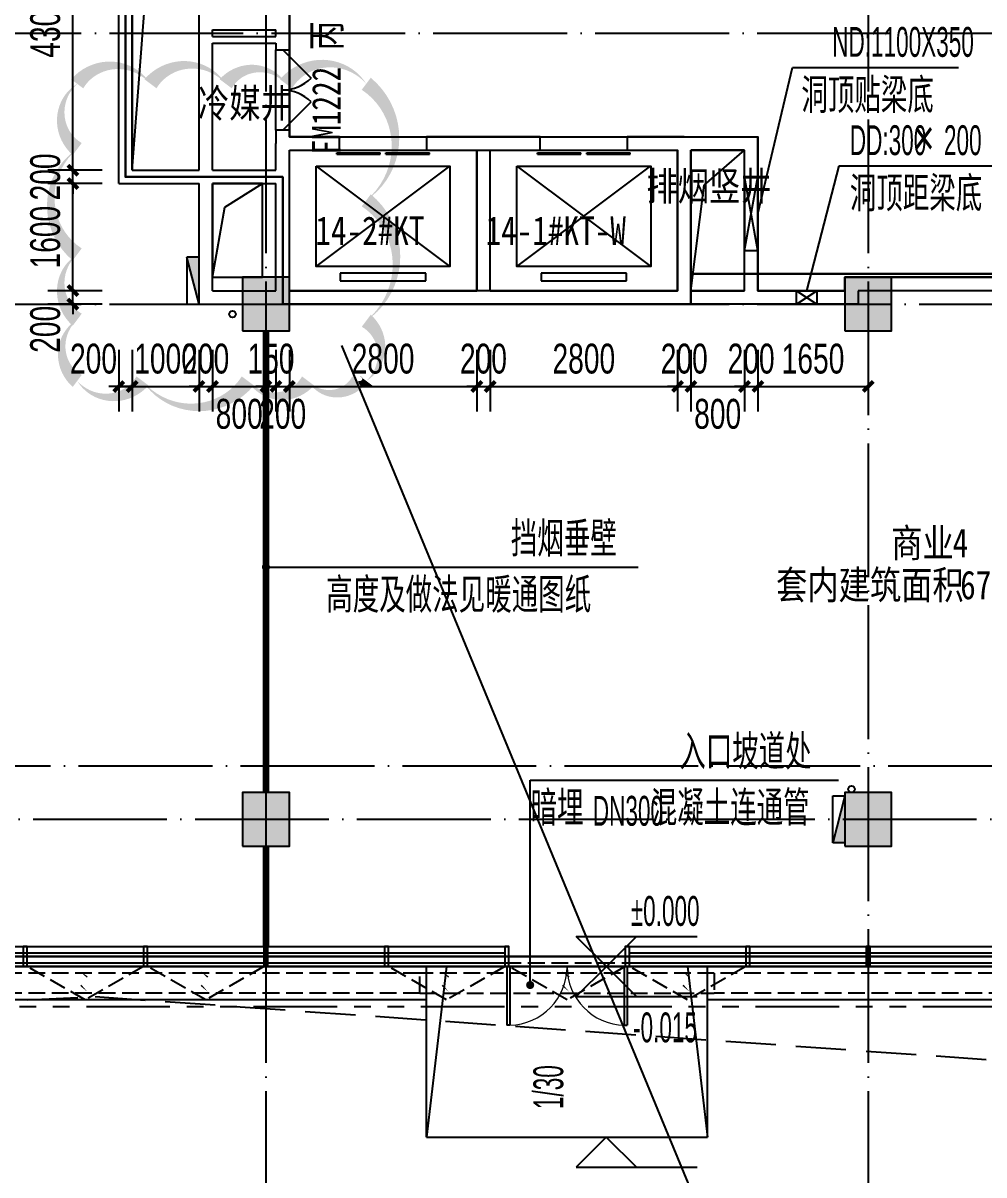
# Model space of a CAD drawing. Extents: x -409435 to 356702, y -107829 to 330904.
# Drawn here: x 82770 to 97129, y -5315 to 11900 of the extents above; entities that cross this region are included whole.
import ezdxf
from ezdxf.xclip import XClip

# ---------------------------------------------------------------- set-up
doc = ezdxf.new("R2010")
doc.units = 0
doc.header["$LTSCALE"] = 1000
doc.header["$MEASUREMENT"] = 0
doc.header["$XCLIPFRAME"] = 0
for name, pattern in [('104-14# 核心筒$0$DOTE', [2.42, 2, -0.2, 0.02, -0.2]), ('14#楼幕墙$0$DASH', [0.35, 0.25, -0.1]), ('X-104 14#平面$0$$0$DASH', [0.35, 0.25, -0.1]), ('X-104 14#平面$0$109 3#平面$0$DASH', [0.35, 0.25, -0.1]), ('X-104 14#平面$0$DASH', [0.35, 0.25, -0.1]), ('X-104 14#平面$0$PHANTOM2', [1.25, 0.625, -0.125, 0.125, -0.125, 0.125, -0.125])]:
    doc.linetypes.add(name, pattern=pattern)
for name, color, linetype in [('01-标注_尺寸', 124, 'Continuous'), ('01-标注_标高', 200, 'Continuous'), ('01-标注_符号', 200, 'Continuous'), ('02-TEXT_标注', 130, 'Continuous'), ('104-14# 核心筒$0$A_AXIS-轴线', 36, '104-14# 核心筒$0$DOTE'), ('104-14# 核心筒$0$A_STR-砼柱', 51, 'Continuous'), ('14#楼幕墙$0$A-C_玻璃幕墙', 140, 'Continuous'), ('14#楼幕墙$0$A-C_窗', 140, 'Continuous'), ('14#楼幕墙$0$A-C_门', 150, 'Continuous'), ('PUB_HATCH', 8, 'Continuous'), ('X-104 14#平面$0$01-标注_符号', 200, 'Continuous'), ('X-104 14#平面$0$02-TEXT_房间', 7, 'Continuous'), ('X-104 14#平面$0$02-TEXT_标注', 130, 'Continuous'), ('X-104 14#平面$0$A-C_玻璃幕墙', 140, 'Continuous'), ('X-104 14#平面$0$A-C_门', 150, 'Continuous'), ('X-104 14#平面$0$A-E_楼梯', 171, 'Continuous'), ('X-104 14#平面$0$A-E_电梯', 171, 'Continuous'), ('X-104 14#平面$0$A-O_屋面', 201, 'Continuous'), ('X-104 14#平面$0$A-O_散水', 134, 'Continuous'), ('X-104 14#平面$0$A-SUR_吊顶', 40, 'Continuous'), ('X-104 14#平面$0$A-TECH_暖通', 6, 'Continuous'), ('X-104 14#平面$0$A-TECH_水', 3, 'Continuous'), ('X-104 14#平面$0$A-TECH_电气', 240, 'Continuous'), ('X-104 14#平面$0$A-TECH_结构', 21, 'Continuous'), ('X-104 14#平面$0$A_STR-砌块墙', 121, 'Continuous'), ('X-104 14#平面$0$DOOR_FIRE', 220, 'Continuous'), ('X-104 14#平面$0$DOOR_FIRE_TEXT', 7, 'Continuous'), ('X-104 14#平面$0$DUCT-新风管立管', 3, 'Continuous'), ('X-104 14#平面$0$DUCT-新风管端线', 2, 'Continuous'), ('X-104 14#平面$0$挡烟垂壁', 5, 'Continuous'), ('建-标注-文本', 254, 'Continuous'), ('建-标注-索引', 75, 'Continuous')]:
    doc.layers.add(name, color=color, linetype=linetype)
doc.layers.add('14#楼幕墙$0$04-不打印_辅助线', color=165, linetype='Continuous', plot=False)
doc.layers.add('DIM_MODI', color=6, linetype='Continuous', plot=False)
doc.layers.add('X-104 14#平面$0$000套内', color=226, linetype='Continuous', lineweight=30, plot=False)
doc.styles.add('_TCH_DIM', font='ros.shx', dxfattribs={"width": 0.8, "height": 2, "bigfont": 'jd.shx'})
doc.styles.add('_TCH_DIM_T3', font='ros.shx', dxfattribs={"width": 0.705882, "bigfont": 'jd.shx'})
doc.styles.add('X-104 14#平面$0$_TCH_DIM', font='ros.shx', dxfattribs={"width": 0.8, "bigfont": 'jd.shx'})
doc.styles.add('X-104 14#平面$0$_TCH_SPACE', font='STXIHEI_0.TTF', dxfattribs={"width": 0.8, "height": 5})
doc.styles.add('X-104 14#平面$0$_TCH_WINDOW', font='STXIHEI_0.TTF', dxfattribs={"width": 0.75, "height": 3.5})
doc.styles.add('X-104 14#平面$0$Standard', font='STXIHEI_0.TTF', dxfattribs={"width": 0.8})
doc.dimstyles.new('_TCH_ARCH&&150', dxfattribs={"dimtxt": 446.25, "dimasz": 150, "dimexe": 375, "dimexo": 450, "dimgap": 189.375, "dimtad": 1, "dimdec": 0, "dimzin": 0, "dimdsep": 46, "dimtxsty": '_TCH_DIM_T3', "dimblk": 'ARCHTICK', "dimcen": 0.09, "dimclrt": 7, "dimazin": 2, "dimtfac": 1, "dimtdec": 0, "dimtix": 1, "dimtmove": 2, "dimatfit": 3, "dimfxl": 0, "dimtolj": 1, "dimtzin": 0, "dimarcsym": 0})

# ---------------------------------------------------------------- blocks, each defined once
blk = doc.blocks.new('14#楼幕墙$0$A$C38D07553')
blk.add_lwpolyline([(-60, -300), (0, -300), (0, 0), (-60, 0)], close=True)
blk = doc.blocks.new('14#楼幕墙$0$A$C385D642F')
for p in [(82830, -1000), (84630, -1000), (86430, -1000), (88230, -1000), (90030, -1000), (91830, -1000), (93630, -1000), (95430, -1000)]:
    blk.add_blockref('14#楼幕墙$0$A$C38D07553', p)
blk = doc.blocks.new('14#楼幕墙$0$A$C22714246')
at = {"linetype": '14#楼幕墙$0$DASH'}
blk.add_lwpolyline([(1740, 497), (870, 0), (0, 497)], dxfattribs=at)
at = {"layer": '14#楼幕墙$0$A-C_玻璃幕墙', "color": 1}
blk.add_lwpolyline([(899, 122, 0, 25, 0), (802, 217, 0, 0, 0), (900, 340, 25, 0, 0), (796, 422, 0, 0, 0)], format="xyseb", dxfattribs=at)
blk = doc.blocks.new('14#楼幕墙$0$$DorLib2D$00000002')
for p, q in [((-0.5, 0), (-0.5, 0.4875)), ((-0.475, 0.4875), (-0.5, 0.4875)), ((-0.475, 0), (-0.475, 0.4875)), ((0.475, 0), (0.475, 0.4875)), ((0.475, 0.4875), (0.5, 0.4875)), ((0.5, 0), (0.5, 0.4875)), ((-0.5, 0), (-0.475, 0)), ((0.5, 0), (0.475, 0))]:
    blk.add_line(p, q)
at = {"lineweight": 13}
for centre, start, end in [((-0.4875, 0), 0, 88.53072), ((0.4875, 0), 91.46928, 180)]:
    blk.add_arc(centre, 0.4875, start, end, dxfattribs=at)
blk = doc.blocks.new('14#楼幕墙')
at = {"layer": '14#楼幕墙$0$A-C_玻璃幕墙'}
for p, q in [((70330, -1900), (90030, -1900)), ((89970, -2000), (70330, -2000)), ((91770, -1900), (107936, -1900)), ((104370, -2000), (91830, -2000)), ((108092, -2200), (-1359, -2200)), ((89970, -2150), (70330, -2150)), ((104370, -2150), (91830, -2150))]:
    blk.add_line(p, q, dxfattribs=at)
at = {"layer": '14#楼幕墙$0$04-不打印_辅助线'}
blk.add_blockref('14#楼幕墙$0$A$C22714246', (90030, -2697), dxfattribs=at)
at = {"layer": '14#楼幕墙$0$A-C_玻璃幕墙'}
blk.add_blockref('14#楼幕墙$0$A$C385D642F', (0, -900), dxfattribs=at)
at = {"layer": '14#楼幕墙$0$A-C_窗'}
for p in [(82830, -2697), (84630, -2697), (88230, -2697), (91830, -2697)]:
    blk.add_blockref('14#楼幕墙$0$A$C22714246', p, dxfattribs=at)
at = {"layer": '14#楼幕墙$0$A-C_门', "xscale": -1800, "yscale": -1800, "zscale": 100}
blk.add_blockref('14#楼幕墙$0$$DorLib2D$00000002', (90900, -2200), dxfattribs=at)
blk = doc.blocks.new('_FZH')
blk.add_lwpolyline([(-0.5, -0.5), (0.5, -0.5), (0.5, 0.5), (-0.5, 0.5)], close=True)
at = {"layer": 'PUB_HATCH'}
blk.add_solid([(-0.5, -0.5), (0.5, -0.5), (-0.5, 0.5), (0.5, 0.5)], dxfattribs=at)
blk = doc.blocks.new('104-14# 核心筒')
at = {"layer": '104-14# 核心筒$0$A_AXIS-轴线'}
for p, q in [((86400, 54018.4), (86400, -8545.1)), ((95400, 54018.4), (95400, -8545.1)), ((-24839, 11750), (120259.9, 11750)), ((-24839, 7700), (120259.9, 7700)), ((59400, 800), (120259.9, 800)), ((68400, 0), (120259.9, 0))]:
    blk.add_line(p, q, dxfattribs=at)
at = {"layer": '104-14# 核心筒$0$A_STR-砼柱', "xscale": 700, "yscale": 800, "zscale": 800}
for p in [(86400, 7700), (95400, 7700), (86400, 0), (95400, 0)]:
    blk.add_blockref('_FZH', p, dxfattribs=at)
blk = doc.blocks.new('X-104 14#平面$0$fdgfg')
for p, q in [((400, 1860), (2400, 360)), ((400, 360), (2397, 1860)), ((2040, 260), (760, 260)), ((760, 260), (760, 145)), ((2040, 145), (2040, 260)), ((760, 145), (2040, 145))]:
    blk.add_line(p, q)
for points in [[(0, 2100), (2800, 2100), (2800, 0), (0, 0), (0, 2100)], [(400, 1860), (2400, 1860), (2400, 360), (400, 360), (400, 1860)]]:
    blk.add_lwpolyline(points, close=True)
blk = doc.blocks.new('*U419')
blk.add_lwpolyline([(200, 0), (200, 300), (0, 300), (0, 0), (200, 0), (0, 300), (0, 0), (200, 300)])
blk = doc.blocks.new('X-104 14#平面$0$dd')
at = {"layer": 'X-104 14#平面$0$A-TECH_电气', "xscale": -1, "rotation": 270}
blk.add_blockref('*U419', (94393, -291400), dxfattribs=at)
blk = doc.blocks.new('X-104 14#平面$0$$TwtSys$00000434')
for p, q in [((-0.5, 0.5), (-0.5, -0.5)), ((-0.5, -0.5), (0.5, 0.5)), ((0.5, 0.5), (-0.5, 0.5)), ((0.5, -0.5), (0.5, 0.5)), ((-0.5, -0.5), (0.5, -0.5))]:
    blk.add_line(p, q)
blk.add_solid([(0.5, -0.5), (0.5, 0.5), (-0.5, -0.5)])
blk = doc.blocks.new('X-104 14#平面$0$A$C324F6C76')
at = {"layer": 'X-104 14#平面$0$A-TECH_水'}
for centre in [(-30000, 7550), (-20750, 450)]:
    blk.add_circle(centre, 50, dxfattribs=at)
at = {"layer": 'X-104 14#平面$0$A-TECH_水', "xscale": -700, "zscale": 700}
for p, yscale, rotation in [((-30590, 8050), -180, 269.999999999991), ((-20940, 0), 180, 90.00000000000193)]:
    blk.add_blockref('X-104 14#平面$0$$TwtSys$00000434', p, dxfattribs=dict(at, yscale=yscale, rotation=rotation))
blk = doc.blocks.new('*U431')
blk.add_lwpolyline([(200, 0), (200, 1100), (0, 1100), (0, 0), (200, 0), (0, 1100), (0, 0), (200, 1100)])
blk = doc.blocks.new('X-104 14#平面$0$sdfjladfiididid')
at = {"layer": 'X-104 14#平面$0$A-TECH_暖通'}
blk.add_blockref('*U431', (93550, 8500), dxfattribs=at)
blk = doc.blocks.new('X-104 14#平面$0$$DorLib2D$00000002')
for p, q in [((-0.5, 0), (-0.5, 0.4875)), ((-0.475, 0.4875), (-0.5, 0.4875)), ((-0.475, 0), (-0.475, 0.4875)), ((0.475, 0), (0.475, 0.4875)), ((0.475, 0.4875), (0.5, 0.4875)), ((0.5, 0), (0.5, 0.4875)), ((-0.5, 0), (-0.475, 0)), ((0.5, 0), (0.475, 0))]:
    blk.add_line(p, q)
at = {"lineweight": 13}
for centre, start, end in [((-0.4875, 0), 0, 88.53072), ((0.4875, 0), 91.46928, 180)]:
    blk.add_arc(centre, 0.4875, start, end, dxfattribs=at)
blk = doc.blocks.new('X-104 14#平面$0$$DORLIB2D$00000127')
at = {"color": 0}
for points in [[(-0.533, 0.795), (-0.533, 0.69)], [(-0.033, 0.795), (-0.533, 0.795)], [(-0.033, 0.795), (-0.033, 0.69)], [(0.533, 0.795), (0.033, 0.795)], [(0.033, 0.795), (0.033, 0.69)], [(0.533, 0.795), (0.533, 0.69)], [(-0.033, 0.69), (-0.533, 0.69)], [(0.533, 0.69), (0.033, 0.69)], [(0.5, 0.5), (-0.5, 0.5)]]:
    blk.add_lwpolyline(points, dxfattribs=at)
blk = doc.blocks.new('X-104 14#平面$0$$DorLib2D$00000116')
at = {"color": 0}
for p, q in [((-0.5, 0), (-0.146, 0.354)), ((0.5, 0), (0.146, 0.354))]:
    blk.add_line(p, q, dxfattribs=at)
for centre, start, end in [((-0.5, 0), 0, 45), ((0.5, 0), 135, 180)]:
    blk.add_arc(centre, 0.5, start, end, dxfattribs=at)
blk = doc.blocks.new('X-104 14#平面')
blk.add_lwpolyline([(86750, 10000), (92550, 10000), (92550, 7900), (86750, 7900)], close=True)
at = {"layer": 'Defpoints', "color": 1}
blk.add_lwpolyline([(116600.2, 11900), (107450, 11900), (107450, 21300), (102350, 21300), (102350, 18700), (104750, 18700), (104750, 16300), (100150, 16300), (100150, 14800), (104750, 14800), (104750, 12300), (97418.8, 12300), (77552.9, 32183.5), (74724.4, 29355.1), (86750, 17329.5), (86750, 10200), (93750, 10200), (93750, 7900), (95050, 7900), (95050, 8100), (100667.2, 8100), (110242.7, 1395.5), (116600.2, 10475)], close=True, dxfattribs=at)
at = {"layer": 'X-104 14#平面$0$000套内'}
blk.add_lwpolyline([(71599.5, -2050), (108013.3, -2050), (110308.2, 1227.6), (100422, 8150), (92750, 8150), (92750, 7700), (86650, 7700), (86650, 9600), (84300, 9600), (84300, 16600), (86650, 16600), (86650, 17288.1), (72211.3, 31726.7), (66883.9, 26890.6), (68400, 25220.4), (68400, 6450), (71550, 6450), (71550, -2050)], dxfattribs=at)
at = {"layer": 'X-104 14#平面$0$01-标注_符号'}
for p, q in [((86400, 3769.2), (87327.4, 3769.2)), ((87327.4, 3769.2), (91964.4, 3769.2))]:
    blk.add_line(p, q, dxfattribs=at)
at = {"layer": 'X-104 14#平面$0$01-标注_符号', "const_width": 60}
blk.add_lwpolyline([(86370, 3769.2, 1), (86430, 3769.2, 1)], format="xyb", close=True, dxfattribs=at)
at = {"layer": 'X-104 14#平面$0$A-C_玻璃幕墙'}
blk.add_lwpolyline([(-1359, -2200), (108091.7, -2200), (111291.5, 2370.2), (113380.4, 907.7), (115789.3, 4348.2), (113700.6, 5810.6), (116900.2, 10380.5), (116900.2, 38462.2), (99065.1, 43424.4), (96015.6, 32464.2), (85707.2, 35332.3), (87317.1, 41118.6), (83503.2, 42179.7), (66340.6, 26600), (4762.5, 26600)], close=True, dxfattribs=at)
at = {"layer": 'X-104 14#平面$0$A-E_楼梯'}
for p, q in [((88800, -4750), (88800, -2200)), ((88800, -2200), (93000, -2200)), ((89100, -2200), (88800, -4750)), ((92700, -2200), (93000, -4750)), ((93000, -4750), (93000, -2200)), ((88800, -4750), (93000, -4750))]:
    blk.add_line(p, q, dxfattribs=at)
at = {"layer": 'X-104 14#平面$0$A-O_屋面', "linetype": 'X-104 14#平面$0$PHANTOM2', "ltscale": 2}
blk.add_lwpolyline([(116300, 1125.5), (112466, -2800), (-12111.5, -2800), (-10903.8, 3413.1), (-11202.5, 3471.2), (-4857, 36100), (58808.6, 36100), (74837.7, 49550), (86050, 49550), (86050, 51700), (92100, 51702), (92100, 55283.2), (94608.8, 59227.5), (95621.4, 58583.5), (95782.4, 58836.6), (99791.5, 56286.5), (107067.8, 54161.9), (111100, 54161.9), (111100, 52680), (116300, 52680)], close=True, dxfattribs=at)
at = {"layer": 'X-104 14#平面$0$A-O_散水', "linetype": 'X-104 14#平面$0$DASH'}
for p, q in [((93100, -2300), (88700, -2300)), ((88700, -2600), (93100, -2600))]:
    blk.add_line(p, q, dxfattribs=at)
at = {"layer": 'X-104 14#平面$0$A-O_散水'}
for points in [[(71800, -2700), (71800, -2200), (108091.7, -2200), (111291.5, 2370.2), (111701.2, 2083.4)], [(111701.2, 2083.4), (108352, -2700), (93000, -2700)], [(88800, -2700), (71800, -2700)]]:
    blk.add_lwpolyline(points, dxfattribs=at)
at = {"layer": 'X-104 14#平面$0$A-O_散水', "linetype": 'X-104 14#平面$0$DASH'}
for points in [[(111561.9, 2058.8), (111316.1, 2231), (108143.8, -2300), (93100, -2300), (93100, -2600)], [(111561.9, 2058.8), (108300, -2600), (93100, -2600)], [(88700, -2600), (88700, -2300), (71900, -2300), (71900, -2600)], [(88700, -2600), (71900, -2600)]]:
    blk.add_lwpolyline(points, dxfattribs=at)
at = {"layer": 'X-104 14#平面$0$A-SUR_吊顶', "linetype": 'X-104 14#平面$0$109 3#平面$0$DASH', "ltscale": 3}
blk.add_lwpolyline([(109062.3, -4432.1), (119297.3, 10714.5), (117562.9, 11100.5), (120741.8, 38794.6), (99426.9, 44725), (92631.2, 20300), (86987.2, 20300), (86987.2, 21500), (8392.2, 21500), (5688.7, 8781.2), (-2733.6, 10571.4), (-6009.8, -4841.7), (40178.1, -2825.1), (39845.1, -4916.4), (83845.6, -2647.5)], close=True, dxfattribs=at)
at = {"layer": 'X-104 14#平面$0$A-TECH_结构', "linetype": 'X-104 14#平面$0$$0$DASH'}
blk.add_lwpolyline([(87207.3, 41097.2), (85610.8, 35359.1), (96063.8, 32450.8), (99099.8, 43362.9), (116850.2, 38424.2), (116850.2, 10396.2), (108065.7, -2149.5), (-1297.3, -2149.5), (4803.7, 26550), (66359.9, 26550), (83516.4, 42124.1)], close=True, dxfattribs=at)
at = {"layer": 'X-104 14#平面$0$A_STR-砌块墙'}
for p, q in [((84200, 9500), (84200, 14100)), ((84400, 9700), (84400, 14000)), ((85400, 11800), (85400, 14000)), ((86750, 11800), (86750, 12350)), ((85400, 11700), (85400, 11800)), ((85600, 11800), (86550, 11800)), ((85600, 11700), (85600, 11800)), ((86550, 11700), (86550, 11800)), ((86750, 11700), (86750, 11800)), ((85400, 9700), (85400, 11700)), ((85600, 11700), (86550, 11700)), ((85600, 11600), (86550, 11600)), ((85600, 9700), (85600, 11600)), ((86550, 11600), (86550, 11500)), ((86750, 11500), (86750, 11700)), ((86550, 11500), (86750, 11500)), ((86750, 10300), (86550, 10300)), ((86550, 10300), (86550, 10100)), ((86750, 10200), (86750, 10300)), ((87500, 10200), (86750, 10200)), ((87500, 10000), (87500, 10200)), ((89650, 10200), (88800, 10200)), ((88800, 10200), (88800, 10000)), ((90500, 10200), (89650, 10200)), ((90500, 10000), (90500, 10200)), ((92650, 10200), (91800, 10200)), ((91800, 10200), (91800, 10000)), ((92650, 10200), (93750, 10200)), ((93750, 7900), (93750, 10200)), ((86550, 9700), (86550, 10100)), ((86750, 9600), (86750, 10000)), ((86750, 10000), (87500, 10000)), ((88800, 10000), (89550, 10000)), ((89550, 7900), (89550, 10000)), ((89750, 7900), (89750, 10000)), ((89750, 10000), (90500, 10000)), ((91800, 10000), (92550, 10000)), ((92550, 7900), (92550, 10000)), ((92750, 10000), (93550, 10000)), ((92750, 7900), (92750, 10000)), ((93550, 7900), (93550, 10000)), ((84400, 9700), (85400, 9700)), ((85600, 9700), (86550, 9700)), ((84200, 9500), (85400, 9500)), ((85400, 7700), (85400, 9500)), ((85600, 9500), (86550, 9500)), ((85600, 7900), (85600, 9500)), ((86550, 7900), (86550, 9500)), ((86750, 7900), (86750, 9600)), ((100667.2, 8100), (95050, 8100)), ((95050, 8100), (95050, 7900)), ((85600, 7900), (86550, 7900)), ((86750, 7900), (89550, 7900)), ((89750, 7900), (92550, 7900)), ((93550, 7900), (92750, 7900)), ((95050, 7900), (93750, 7900)), ((100604.1, 7900), (95250, 7900)), ((95250, 7900), (95250, 7700)), ((85400, 7700), (86650, 7700)), ((86650, 7700), (89650, 7700)), ((89650, 7700), (92650, 7700)), ((93650, 7700), (92650, 7700)), ((95250, 7700), (93650, 7700))]:
    blk.add_line(p, q, dxfattribs=at)
at = {"layer": 'X-104 14#平面$0$DOOR_FIRE'}
for p, q in [((86550, 10300), (86550, 11500)), ((86750, 10300), (86750, 11500))]:
    blk.add_line(p, q, dxfattribs=at)
at = {"layer": 'X-104 14#平面$0$DUCT-新风管立管'}
for p, q in [((84400, 14000), (84400, 9700)), ((85400, 9700), (85400, 14000)), ((93550, 10000), (92750, 10000)), ((92750, 10000), (92750, 7900)), ((93550, 7900), (93550, 10000)), ((84400, 9700), (85400, 9700)), ((86350, 9500), (85600, 9500)), ((85600, 9500), (85600, 8100)), ((86350, 8100), (86350, 9500)), ((85600, 8100), (86350, 8100)), ((92750, 7900), (93550, 7900))]:
    blk.add_line(p, q, dxfattribs=at)
at = {"layer": 'X-104 14#平面$0$DUCT-新风管端线'}
for p, q in [((84400, 9700), (84650, 12925)), ((92950, 9475), (93550, 10000)), ((85787.5, 9150), (86350, 9500)), ((92750, 7900), (92950, 9475)), ((85600, 8100), (85787.5, 9150))]:
    blk.add_line(p, q, dxfattribs=at)
at = {"layer": 'X-104 14#平面$0$挡烟垂壁', "linetype": 'X-104 14#平面$0$DASH', "ltscale": 2, "const_width": 100}
for points in [[(86400, 7300), (86400, 400)], [(86400, -400), (86400, -1900)]]:
    blk.add_lwpolyline(points, dxfattribs=at)
ref = blk.add_blockref('104-14# 核心筒', (0, 0))
XClip(ref).set_block_clipping_path([(-38664.3623821461, -25500), (139216.5485069363, 330900)])
for name, p in [('X-104 14#平面$0$dd', (-62.7, 299100)), ('X-104 14#平面$0$A$C324F6C76', (115900, 0)), ('14#楼幕墙', (0, 0)), ('X-104 14#平面$0$sdfjladfiididid', (0, 0))]:
    blk.add_blockref(name, p)
at = {"layer": 'X-104 14#平面$0$A-C_门', "xscale": 1800, "yscale": 1800, "zscale": 100, "rotation": 180}
blk.add_blockref('X-104 14#平面$0$$DorLib2D$00000002', (90900, -2200), dxfattribs=at)
at = {"layer": 'X-104 14#平面$0$A-E_电梯'}
for p in [(86750, 7900), (89750, 7900)]:
    blk.add_blockref('X-104 14#平面$0$fdgfg', p, dxfattribs=at)
at = {"layer": 'X-104 14#平面$0$A-E_电梯', "xscale": -1300, "yscale": -200, "zscale": 200, "rotation": 359.9999999999992}
for p in [(88150, 10100), (91150, 10100)]:
    blk.add_blockref('X-104 14#平面$0$$DORLIB2D$00000127', p, dxfattribs=at)
at = {"layer": 'X-104 14#平面$0$DOOR_FIRE', "xscale": -1200, "yscale": -1200, "zscale": 200, "rotation": 89.9999999999978}
blk.add_blockref('X-104 14#平面$0$$DorLib2D$00000116', (86650, 10900), dxfattribs=at)
at = {"layer": 'X-104 14#平面$0$02-TEXT_房间', "style": 'X-104 14#平面$0$_TCH_SPACE', "width": 0.8}
for s, height, p in [('商业', 428.14, (95743.6, 3915.9)), ('4', 428.1, (96660.6, 3915.9))]:
    blk.add_text(s, height=height, dxfattribs=at).set_placement(p)
at = {"layer": 'X-104 14#平面$0$02-TEXT_标注', "width": 0.8}
for s, height, style, p in [('冷媒井', 428.14, 'X-104 14#平面$0$Standard', (85384.4, 10487.1)), ('排烟竖井', 428.14, 'X-104 14#平面$0$Standard', (92085.8, 9248.2)), ('14-2#KT', 428.14, 'X-104 14#平面$0$Standard', (87137.6, 8583)), ('14-1#KT-W', 428.14, 'X-104 14#平面$0$Standard', (89681.6, 8583)), ('挡烟垂壁', 520.93, 'X-104 14#平面$0$_TCH_DIM', (90058.6, 3926.7)), ('高度及做法见暖通图纸', 520.93, 'X-104 14#平面$0$_TCH_DIM', (87300.9, 3086.7)), ('套内建筑面积', 428.14, 'X-104 14#平面$0$Standard', (94022.7, 3288.4)), ('672.17', 428.14, 'X-104 14#平面$0$Standard', (96773.8, 3288.4))]:
    blk.add_text(s, height=height, dxfattribs=dict(at, style=style)).set_placement(p)
at = {"layer": 'X-104 14#平面$0$DOOR_FIRE_TEXT', "style": 'X-104 14#平面$0$_TCH_WINDOW', "width": 0.75}
for s, height, p in [('丙', 428.1, (87515.3, 11491.7)), ('FM1222', 428.14, (87515.3, 9935.6))]:
    blk.add_text(s, height=height, rotation=90, dxfattribs=at).set_placement(p)
blk = doc.blocks.new('ddcc')
at = {"layer": '01-标注_符号'}
for p, q in [((94480, 7900), (94968, 9768)), ((94968, 9768), (98429, 9768))]:
    blk.add_line(p, q, dxfattribs=at)
at = {"layer": '02-TEXT_标注', "style": '_TCH_DIM'}
for s, height, width, p in [('DD:300', 446.2, 0.564706, (95125, 9926)), ('×', 521, 0.8, (96066, 9926)), ('200', 446.2, 0.564706, (96532, 9926)), ('洞顶距梁底', 520.9, 0.8, (95125, 9086))]:
    blk.add_text(s, height=height, dxfattribs=dict(at, width=width)).set_placement(p)
blk = doc.blocks.new('A$C1940634B')
at = {"layer": '建-标注-索引'}
for p, q in [((-22150, 9050), (-21630, 11237)), ((-21630, 11237), (-19151, 11237))]:
    blk.add_line(p, q, dxfattribs=at)
at = {"layer": '建-标注-文本', "style": '_TCH_DIM'}
for s, height, width, p in [('ND:1100X350', 446.25, 0.564706, (-21039, 11395)), ('洞顶贴梁底', 520.9, 0.8, (-21500, 10555))]:
    blk.add_text(s, height=height, dxfattribs=dict(at, width=width)).set_placement(p)
blk = doc.blocks.new('_ArchTick')
at = {"color": 0, "linetype": 'ByBlock', "const_width": 0.4}
blk.add_lwpolyline([(-0.5, -0.5), (0.5, 0.5)], dxfattribs=at)
blk = doc.blocks.new('*D1012')
at = {"layer": '01-标注_尺寸', "color": 0, "lineweight": -2, "transparency": 16777216}
for p, q in [((83950, 14000), (83140, 14000)), ((83515, 9700), (83515, 14000)), ((83950, 9700), (83140, 9700))]:
    blk.add_line(p, q, dxfattribs=at)
at = {"layer": 'Defpoints', "color": 0, "transparency": 16777216}
for p in [(83515, 14000), (84400, 14000), (84400, 9700)]:
    blk.add_point(p, dxfattribs=at)
at = {"layer": '01-标注_尺寸', "color": 0, "lineweight": -2, "transparency": 16777216, "xscale": 150, "yscale": 150, "zscale": 150}
for p, rotation in [((83515, 14000), 90), ((83515, 9700), 270)]:
    blk.add_blockref('_ArchTick', p, dxfattribs=dict(at, rotation=rotation))
at = {"layer": '01-标注_尺寸', "color": 7, "transparency": 16777216, "insert": (83103, 11850), "char_height": 446.2, "attachment_point": 5, "rotation": 90, "style": '_TCH_DIM_T3'}
blk.add_mtext('\\A1;4300', dxfattribs=at)
blk = doc.blocks.new('*D1013')
at = {"layer": '01-标注_尺寸', "color": 0, "lineweight": -2, "transparency": 16777216}
for p, q in [((83515, 9700), (83515, 9850)), ((83950, 9700), (83140, 9700)), ((83515, 9500), (83515, 9700)), ((83950, 9500), (83140, 9500)), ((83515, 9500), (83515, 9350))]:
    blk.add_line(p, q, dxfattribs=at)
at = {"layer": 'Defpoints', "color": 0, "transparency": 16777216}
for p in [(83515, 9700), (84400, 9700), (84400, 9500)]:
    blk.add_point(p, dxfattribs=at)
at = {"layer": '01-标注_尺寸', "color": 0, "lineweight": -2, "transparency": 16777216, "xscale": 150, "yscale": 150, "zscale": 150}
for p, rotation in [((83515, 9700), 270), ((83515, 9500), 90)]:
    blk.add_blockref('_ArchTick', p, dxfattribs=dict(at, rotation=rotation))
at = {"layer": '01-标注_尺寸', "color": 7, "transparency": 16777216, "insert": (83103, 9600), "char_height": 446.2, "attachment_point": 5, "rotation": 90, "style": '_TCH_DIM_T3'}
blk.add_mtext('\\A1;200', dxfattribs=at)
blk = doc.blocks.new('*D1014')
at = {"layer": '01-标注_尺寸', "color": 0, "lineweight": -2, "transparency": 16777216}
for p, q in [((83950, 9500), (83140, 9500)), ((83515, 7900), (83515, 9500)), ((83950, 7900), (83140, 7900))]:
    blk.add_line(p, q, dxfattribs=at)
at = {"layer": 'Defpoints', "color": 0, "transparency": 16777216}
for p in [(83515, 9500), (84400, 9500), (84400, 7900)]:
    blk.add_point(p, dxfattribs=at)
at = {"layer": '01-标注_尺寸', "color": 0, "lineweight": -2, "transparency": 16777216, "xscale": 150, "yscale": 150, "zscale": 150}
for p, rotation in [((83515, 9500), 90), ((83515, 7900), 270)]:
    blk.add_blockref('_ArchTick', p, dxfattribs=dict(at, rotation=rotation))
at = {"layer": '01-标注_尺寸', "color": 7, "transparency": 16777216, "insert": (83103, 8700), "char_height": 446.2, "attachment_point": 5, "rotation": 90, "style": '_TCH_DIM_T3'}
blk.add_mtext('\\A1;1600', dxfattribs=at)
blk = doc.blocks.new('*D1015')
at = {"layer": '01-标注_尺寸', "color": 0, "lineweight": -2, "transparency": 16777216}
for p, q in [((83515, 7900), (83515, 8050)), ((83950, 7900), (83140, 7900)), ((83515, 7700), (83515, 7900)), ((83950, 7700), (83140, 7700)), ((83515, 7700), (83515, 7550))]:
    blk.add_line(p, q, dxfattribs=at)
at = {"layer": 'Defpoints', "color": 0, "transparency": 16777216}
for p in [(83515, 7900), (84400, 7900), (84400, 7700)]:
    blk.add_point(p, dxfattribs=at)
at = {"layer": '01-标注_尺寸', "color": 0, "lineweight": -2, "transparency": 16777216, "xscale": 150, "yscale": 150, "zscale": 150}
for p, rotation in [((83515, 7900), 270), ((83515, 7700), 90)]:
    blk.add_blockref('_ArchTick', p, dxfattribs=dict(at, rotation=rotation))
at = {"layer": '01-标注_尺寸', "color": 7, "transparency": 16777216, "insert": (83103, 7323), "char_height": 446.2, "attachment_point": 5, "rotation": 90, "style": '_TCH_DIM_T3'}
blk.add_mtext('\\A1;200', dxfattribs=at)
blk = doc.blocks.new('*D1150')
at = {"layer": '01-标注_尺寸', "color": 0, "lineweight": -2, "transparency": 16777216}
for p, q in [((84200, 7017), (84200, 6094)), ((84400, 7017), (84400, 6094)), ((84200, 6469), (84050, 6469)), ((84200, 6469), (84400, 6469)), ((84400, 6469), (84550, 6469))]:
    blk.add_line(p, q, dxfattribs=at)
at = {"layer": 'Defpoints', "color": 0, "transparency": 16777216}
for p in [(84200, 7467), (84400, 7467), (84400, 6469)]:
    blk.add_point(p, dxfattribs=at)
at = {"layer": '01-标注_尺寸', "color": 0, "lineweight": -2, "transparency": 16777216, "xscale": 150, "yscale": 150, "zscale": 150}
blk.add_blockref('_ArchTick', (84200, 6469), dxfattribs=at)
at = {"layer": '01-标注_尺寸', "color": 0, "lineweight": -2, "transparency": 16777216, "xscale": 150, "yscale": 150, "zscale": 150, "rotation": 180}
blk.add_blockref('_ArchTick', (84400, 6469), dxfattribs=at)
at = {"layer": '01-标注_尺寸', "color": 7, "transparency": 16777216, "insert": (83823, 6882), "char_height": 446.2, "attachment_point": 5, "style": '_TCH_DIM_T3'}
blk.add_mtext('\\A1;200', dxfattribs=at)
blk = doc.blocks.new('*D1151')
at = {"layer": '01-标注_尺寸', "color": 0, "lineweight": -2, "transparency": 16777216}
for p, q in [((84400, 7017), (84400, 6094)), ((85400, 7017), (85400, 6094)), ((84400, 6469), (84250, 6469)), ((84400, 6469), (85400, 6469)), ((85400, 6469), (85550, 6469))]:
    blk.add_line(p, q, dxfattribs=at)
at = {"layer": 'Defpoints', "color": 0, "transparency": 16777216}
for p in [(84400, 7467), (85400, 7467), (85400, 6469)]:
    blk.add_point(p, dxfattribs=at)
at = {"layer": '01-标注_尺寸', "color": 0, "lineweight": -2, "transparency": 16777216, "xscale": 150, "yscale": 150, "zscale": 150}
blk.add_blockref('_ArchTick', (84400, 6469), dxfattribs=at)
at = {"layer": '01-标注_尺寸', "color": 0, "lineweight": -2, "transparency": 16777216, "xscale": 150, "yscale": 150, "zscale": 150, "rotation": 180}
blk.add_blockref('_ArchTick', (85400, 6469), dxfattribs=at)
at = {"layer": '01-标注_尺寸', "color": 7, "transparency": 16777216, "insert": (84900, 6882), "char_height": 446.2, "attachment_point": 5, "style": '_TCH_DIM_T3'}
blk.add_mtext('\\A1;1000', dxfattribs=at)
blk = doc.blocks.new('*D1152')
at = {"layer": '01-标注_尺寸', "color": 0, "lineweight": -2, "transparency": 16777216}
for p, q in [((85400, 7017), (85400, 6094)), ((85600, 7017), (85600, 6094)), ((85400, 6469), (85250, 6469)), ((85400, 6469), (85600, 6469)), ((85600, 6469), (85750, 6469))]:
    blk.add_line(p, q, dxfattribs=at)
at = {"layer": 'Defpoints', "color": 0, "transparency": 16777216}
for p in [(85400, 7467), (85600, 7467), (85600, 6469)]:
    blk.add_point(p, dxfattribs=at)
at = {"layer": '01-标注_尺寸', "color": 0, "lineweight": -2, "transparency": 16777216, "xscale": 150, "yscale": 150, "zscale": 150}
blk.add_blockref('_ArchTick', (85400, 6469), dxfattribs=at)
at = {"layer": '01-标注_尺寸', "color": 0, "lineweight": -2, "transparency": 16777216, "xscale": 150, "yscale": 150, "zscale": 150, "rotation": 180}
blk.add_blockref('_ArchTick', (85600, 6469), dxfattribs=at)
at = {"layer": '01-标注_尺寸', "color": 7, "transparency": 16777216, "insert": (85500, 6882), "char_height": 446.2, "attachment_point": 5, "style": '_TCH_DIM_T3'}
blk.add_mtext('\\A1;200', dxfattribs=at)
blk = doc.blocks.new('*D1153')
at = {"layer": '01-标注_尺寸', "color": 0, "lineweight": -2, "transparency": 16777216}
for p, q in [((85600, 7017), (85600, 6094)), ((86400, 7017), (86400, 6094)), ((85600, 6469), (86400, 6469))]:
    blk.add_line(p, q, dxfattribs=at)
at = {"layer": 'Defpoints', "color": 0, "transparency": 16777216}
for p in [(85600, 7467), (86400, 7467), (86400, 6469)]:
    blk.add_point(p, dxfattribs=at)
at = {"layer": '01-标注_尺寸', "color": 0, "lineweight": -2, "transparency": 16777216, "xscale": 150, "yscale": 150, "zscale": 150, "rotation": 180}
blk.add_blockref('_ArchTick', (85600, 6469), dxfattribs=at)
at = {"layer": '01-标注_尺寸', "color": 0, "lineweight": -2, "transparency": 16777216, "xscale": 150, "yscale": 150, "zscale": 150}
blk.add_blockref('_ArchTick', (86400, 6469), dxfattribs=at)
at = {"layer": '01-标注_尺寸', "color": 7, "transparency": 16777216, "insert": (86000, 6057), "char_height": 446.2, "attachment_point": 5, "style": '_TCH_DIM_T3'}
blk.add_mtext('\\A1;800', dxfattribs=at)
blk = doc.blocks.new('*D1154')
at = {"layer": '01-标注_尺寸', "color": 0, "lineweight": -2, "transparency": 16777216}
for p, q in [((86400, 7017), (86400, 6094)), ((86550, 7017), (86550, 6094)), ((86400, 6469), (86250, 6469)), ((86400, 6469), (86550, 6469)), ((86550, 6469), (86700, 6469))]:
    blk.add_line(p, q, dxfattribs=at)
at = {"layer": 'Defpoints', "color": 0, "transparency": 16777216}
for p in [(86400, 7467), (86550, 7467), (86550, 6469)]:
    blk.add_point(p, dxfattribs=at)
at = {"layer": '01-标注_尺寸', "color": 0, "lineweight": -2, "transparency": 16777216, "xscale": 150, "yscale": 150, "zscale": 150}
blk.add_blockref('_ArchTick', (86400, 6469), dxfattribs=at)
at = {"layer": '01-标注_尺寸', "color": 0, "lineweight": -2, "transparency": 16777216, "xscale": 150, "yscale": 150, "zscale": 150, "rotation": 180}
blk.add_blockref('_ArchTick', (86550, 6469), dxfattribs=at)
at = {"layer": '01-标注_尺寸', "color": 7, "transparency": 16777216, "insert": (86475, 6882), "char_height": 446.2, "attachment_point": 5, "style": '_TCH_DIM_T3'}
blk.add_mtext('\\A1;150', dxfattribs=at)
blk = doc.blocks.new('*D1155')
at = {"layer": '01-标注_尺寸', "color": 0, "lineweight": -2, "transparency": 16777216}
for p, q in [((86550, 7017), (86550, 6094)), ((86750, 7017), (86750, 6094)), ((86550, 6469), (86400, 6469)), ((86550, 6469), (86750, 6469)), ((86750, 6469), (86900, 6469))]:
    blk.add_line(p, q, dxfattribs=at)
at = {"layer": 'Defpoints', "color": 0, "transparency": 16777216}
for p in [(86550, 7467), (86750, 7467), (86750, 6469)]:
    blk.add_point(p, dxfattribs=at)
at = {"layer": '01-标注_尺寸', "color": 0, "lineweight": -2, "transparency": 16777216, "xscale": 150, "yscale": 150, "zscale": 150}
blk.add_blockref('_ArchTick', (86550, 6469), dxfattribs=at)
at = {"layer": '01-标注_尺寸', "color": 0, "lineweight": -2, "transparency": 16777216, "xscale": 150, "yscale": 150, "zscale": 150, "rotation": 180}
blk.add_blockref('_ArchTick', (86750, 6469), dxfattribs=at)
at = {"layer": '01-标注_尺寸', "color": 7, "transparency": 16777216, "insert": (86650, 6057), "char_height": 446.2, "attachment_point": 5, "style": '_TCH_DIM_T3'}
blk.add_mtext('\\A1;200', dxfattribs=at)
blk = doc.blocks.new('*D1156')
at = {"layer": '01-标注_尺寸', "color": 0, "lineweight": -2, "transparency": 16777216}
for p, q in [((86750, 7017), (86750, 6094)), ((89550, 7017), (89550, 6094)), ((86750, 6469), (89550, 6469))]:
    blk.add_line(p, q, dxfattribs=at)
at = {"layer": 'Defpoints', "color": 0, "transparency": 16777216}
for p in [(86750, 7467), (89550, 7467), (89550, 6469)]:
    blk.add_point(p, dxfattribs=at)
at = {"layer": '01-标注_尺寸', "color": 0, "lineweight": -2, "transparency": 16777216, "xscale": 150, "yscale": 150, "zscale": 150, "rotation": 180}
blk.add_blockref('_ArchTick', (86750, 6469), dxfattribs=at)
at = {"layer": '01-标注_尺寸', "color": 0, "lineweight": -2, "transparency": 16777216, "xscale": 150, "yscale": 150, "zscale": 150}
blk.add_blockref('_ArchTick', (89550, 6469), dxfattribs=at)
at = {"layer": '01-标注_尺寸', "color": 7, "transparency": 16777216, "insert": (88150, 6882), "char_height": 446.2, "attachment_point": 5, "style": '_TCH_DIM_T3'}
blk.add_mtext('\\A1;2800', dxfattribs=at)
blk = doc.blocks.new('*D1157')
at = {"layer": '01-标注_尺寸', "color": 0, "lineweight": -2, "transparency": 16777216}
for p, q in [((89550, 7017), (89550, 6094)), ((89750, 7017), (89750, 6094)), ((89550, 6469), (89400, 6469)), ((89550, 6469), (89750, 6469)), ((89750, 6469), (89900, 6469))]:
    blk.add_line(p, q, dxfattribs=at)
at = {"layer": 'Defpoints', "color": 0, "transparency": 16777216}
for p in [(89550, 7467), (89750, 7467), (89750, 6469)]:
    blk.add_point(p, dxfattribs=at)
at = {"layer": '01-标注_尺寸', "color": 0, "lineweight": -2, "transparency": 16777216, "xscale": 150, "yscale": 150, "zscale": 150}
blk.add_blockref('_ArchTick', (89550, 6469), dxfattribs=at)
at = {"layer": '01-标注_尺寸', "color": 0, "lineweight": -2, "transparency": 16777216, "xscale": 150, "yscale": 150, "zscale": 150, "rotation": 180}
blk.add_blockref('_ArchTick', (89750, 6469), dxfattribs=at)
at = {"layer": '01-标注_尺寸', "color": 7, "transparency": 16777216, "insert": (89650, 6882), "char_height": 446.2, "attachment_point": 5, "style": '_TCH_DIM_T3'}
blk.add_mtext('\\A1;200', dxfattribs=at)
blk = doc.blocks.new('*D1158')
at = {"layer": '01-标注_尺寸', "color": 0, "lineweight": -2, "transparency": 16777216}
for p, q in [((89750, 7017), (89750, 6094)), ((92550, 7017), (92550, 6094)), ((89750, 6469), (92550, 6469))]:
    blk.add_line(p, q, dxfattribs=at)
at = {"layer": 'Defpoints', "color": 0, "transparency": 16777216}
for p in [(89750, 7467), (92550, 7467), (92550, 6469)]:
    blk.add_point(p, dxfattribs=at)
at = {"layer": '01-标注_尺寸', "color": 0, "lineweight": -2, "transparency": 16777216, "xscale": 150, "yscale": 150, "zscale": 150, "rotation": 180}
blk.add_blockref('_ArchTick', (89750, 6469), dxfattribs=at)
at = {"layer": '01-标注_尺寸', "color": 0, "lineweight": -2, "transparency": 16777216, "xscale": 150, "yscale": 150, "zscale": 150}
blk.add_blockref('_ArchTick', (92550, 6469), dxfattribs=at)
at = {"layer": '01-标注_尺寸', "color": 7, "transparency": 16777216, "insert": (91150, 6882), "char_height": 446.2, "attachment_point": 5, "style": '_TCH_DIM_T3'}
blk.add_mtext('\\A1;2800', dxfattribs=at)
blk = doc.blocks.new('*D1159')
at = {"layer": '01-标注_尺寸', "color": 0, "lineweight": -2, "transparency": 16777216}
for p, q in [((92550, 7017), (92550, 6094)), ((92750, 7017), (92750, 6094)), ((92550, 6469), (92400, 6469)), ((92550, 6469), (92750, 6469)), ((92750, 6469), (92900, 6469))]:
    blk.add_line(p, q, dxfattribs=at)
at = {"layer": 'Defpoints', "color": 0, "transparency": 16777216}
for p in [(92550, 7467), (92750, 7467), (92750, 6469)]:
    blk.add_point(p, dxfattribs=at)
at = {"layer": '01-标注_尺寸', "color": 0, "lineweight": -2, "transparency": 16777216, "xscale": 150, "yscale": 150, "zscale": 150}
blk.add_blockref('_ArchTick', (92550, 6469), dxfattribs=at)
at = {"layer": '01-标注_尺寸', "color": 0, "lineweight": -2, "transparency": 16777216, "xscale": 150, "yscale": 150, "zscale": 150, "rotation": 180}
blk.add_blockref('_ArchTick', (92750, 6469), dxfattribs=at)
at = {"layer": '01-标注_尺寸', "color": 7, "transparency": 16777216, "insert": (92650, 6882), "char_height": 446.2, "attachment_point": 5, "style": '_TCH_DIM_T3'}
blk.add_mtext('\\A1;200', dxfattribs=at)
blk = doc.blocks.new('*D1160')
at = {"layer": '01-标注_尺寸', "color": 0, "lineweight": -2, "transparency": 16777216}
for p, q in [((92750, 7017), (92750, 6094)), ((93550, 7017), (93550, 6094)), ((92750, 6469), (93550, 6469))]:
    blk.add_line(p, q, dxfattribs=at)
at = {"layer": 'Defpoints', "color": 0, "transparency": 16777216}
for p in [(92750, 7467), (93550, 7467), (93550, 6469)]:
    blk.add_point(p, dxfattribs=at)
at = {"layer": '01-标注_尺寸', "color": 0, "lineweight": -2, "transparency": 16777216, "xscale": 150, "yscale": 150, "zscale": 150, "rotation": 180}
blk.add_blockref('_ArchTick', (92750, 6469), dxfattribs=at)
at = {"layer": '01-标注_尺寸', "color": 0, "lineweight": -2, "transparency": 16777216, "xscale": 150, "yscale": 150, "zscale": 150}
blk.add_blockref('_ArchTick', (93550, 6469), dxfattribs=at)
at = {"layer": '01-标注_尺寸', "color": 7, "transparency": 16777216, "insert": (93150, 6057), "char_height": 446.2, "attachment_point": 5, "style": '_TCH_DIM_T3'}
blk.add_mtext('\\A1;800', dxfattribs=at)
blk = doc.blocks.new('*D1161')
at = {"layer": '01-标注_尺寸', "color": 0, "lineweight": -2, "transparency": 16777216}
for p, q in [((93550, 7017), (93550, 6094)), ((93750, 7017), (93750, 6094)), ((93550, 6469), (93400, 6469)), ((93550, 6469), (93750, 6469)), ((93750, 6469), (93900, 6469))]:
    blk.add_line(p, q, dxfattribs=at)
at = {"layer": 'Defpoints', "color": 0, "transparency": 16777216}
for p in [(93550, 7467), (93750, 7467), (93750, 6469)]:
    blk.add_point(p, dxfattribs=at)
at = {"layer": '01-标注_尺寸', "color": 0, "lineweight": -2, "transparency": 16777216, "xscale": 150, "yscale": 150, "zscale": 150}
blk.add_blockref('_ArchTick', (93550, 6469), dxfattribs=at)
at = {"layer": '01-标注_尺寸', "color": 0, "lineweight": -2, "transparency": 16777216, "xscale": 150, "yscale": 150, "zscale": 150, "rotation": 180}
blk.add_blockref('_ArchTick', (93750, 6469), dxfattribs=at)
at = {"layer": '01-标注_尺寸', "color": 7, "transparency": 16777216, "insert": (93650, 6882), "char_height": 446.2, "attachment_point": 5, "style": '_TCH_DIM_T3'}
blk.add_mtext('\\A1;200', dxfattribs=at)
blk = doc.blocks.new('*D1162')
at = {"layer": '01-标注_尺寸', "color": 0, "lineweight": -2, "transparency": 16777216}
for p, q in [((93750, 7017), (93750, 6094)), ((95400, 7017), (95400, 6094)), ((93750, 6469), (95400, 6469))]:
    blk.add_line(p, q, dxfattribs=at)
at = {"layer": 'Defpoints', "color": 0, "transparency": 16777216}
for p in [(93750, 7467), (95400, 7467), (95400, 6469)]:
    blk.add_point(p, dxfattribs=at)
at = {"layer": '01-标注_尺寸', "color": 0, "lineweight": -2, "transparency": 16777216, "xscale": 150, "yscale": 150, "zscale": 150, "rotation": 180}
blk.add_blockref('_ArchTick', (93750, 6469), dxfattribs=at)
at = {"layer": '01-标注_尺寸', "color": 0, "lineweight": -2, "transparency": 16777216, "xscale": 150, "yscale": 150, "zscale": 150}
blk.add_blockref('_ArchTick', (95400, 6469), dxfattribs=at)
at = {"layer": '01-标注_尺寸', "color": 7, "transparency": 16777216, "insert": (94575, 6882), "char_height": 446.2, "attachment_point": 5, "style": '_TCH_DIM_T3'}
blk.add_mtext('\\A1;1650', dxfattribs=at)

msp = doc.modelspace()

# ---------------------------------------------------------------- linework, layer by layer
at = {"layer": '01-标注_标高'}
for p, q in [((91487.1, -2200), (91037.1, -1750)), ((91037.1, -1750), (92846, -1750)), ((91487.1, -2200), (91937.1, -1750)), ((91487.1, -2200), (91037.1, -2650)), ((91487.1, -2200), (91937.1, -2650)), ((91037.1, -2650), (92846, -2650)), ((91486, -4750), (91036, -5200)), ((91486, -4750), (91936, -5200)), ((91036, -5200), (92845, -5200))]:
    msp.add_line(p, q, dxfattribs=at)
at = {"layer": '01-标注_符号'}
for p, q in [((90348.1, -2476.6), (90348.1, 586.9)), ((90348.1, 586.9), (94953.9, 586.9))]:
    msp.add_line(p, q, dxfattribs=at)
at = {"layer": '01-标注_符号', "const_width": 60}
msp.add_lwpolyline([(90348.1, -2506.6, 1), (90348.1, -2446.6, 1)], format="xyb", close=True, dxfattribs=at)
at = {"layer": '01-标注_符号'}
msp.add_lwpolyline([(91029.6, -3483.7, 0, 0, 0), (91029.6, -4113.5, 120, 0, 0), (91029.6, -4563.5, 0, 0, 0)], format="xyseb", dxfattribs=at)
at = {"layer": 'DIM_MODI'}
msp.add_line((87529.3, 7078.6), (135070.5, -107829.1), dxfattribs=at)
msp.add_lwpolyline([(83579.5, 6551.2, 0, 225, 0.5), (84554.5, 6551.2, 0, 225, 0.5), (86129.5, 6551.2, 0, 225, 0.5), (87029.5, 6551.2, 0, 225, 0.5), (87779.5, 6551.2, 0, 225, 0.5), (87899, 6551.2, 0, 225, 0.5), (87899, 7451.2, 0, 225, 0.5), (87899, 9251.2, 0, 225, 0.5), (87899, 10992.1, 0, 225, 0.5), (86699, 10992.1, 0, 225, 0.5), (85799, 10992.1, 0, 225, 0.5), (84674, 10992.1, 0, 225, 0.5), (83579.5, 10992.1, 0, 225, 0.5), (83579.5, 10017.1, 0, 225, 0.5), (83579.5, 8442.1, 0, 225, 0.5), (83579.5, 7467.1, 0, 225, 0.5)], format="xyseb", close=True, dxfattribs=at)

# ---------------------------------------------------------------- block references
for name, p in [('X-104 14#平面', (0, 0)), ('ddcc', (0, 0)), ('A$C1940634B', (115900, 0))]:
    msp.add_blockref(name, p)

# ---------------------------------------------------------------- texts
at = {"layer": '02-TEXT_标注', "style": '_TCH_DIM'}
for s, height, width, p in [('入口坡道处', 520.93, 0.8, (92575.9, 744.4)), ('暗埋', 520.93, 0.8, (90353, -95.6)), ('DN300', 446.25, 0.564706, (91284.2, -95.6)), ('混凝土连通管', 520.93, 0.8, (92149.4, -95.6)), ('%%P0.000', 446.25, 0.564706, (91851.8, -1592.5)), ('-0.015', 446.25, 0.564706, (91885.4, -3332.5))]:
    msp.add_text(s, height=height, dxfattribs=dict(at, width=width)).set_placement(p)
at = {"layer": '02-TEXT_标注', "style": '_TCH_DIM', "width": 0.564706}
msp.add_text('1/30', height=446.25, rotation=90, dxfattribs=at).set_placement((90842.4, -4330.2))

# ---------------------------------------------------------------- dimensions: what is measured, and where the dimension line sits
at = {"layer": '01-标注_尺寸'}
for p1, p2, distance, picture, middle in [((84400, 9700), (84400, 14000), 884.5, '*D1012', (83103, 11850)), ((84400, 9500), (84400, 9700), 884.5, '*D1013', (83103, 9600)), ((84400, 7900), (84400, 9500), 884.5, '*D1014', (83103, 8700)), ((84400, 7466.8), (85400, 7466.8), -997.5, '*D1151', (84900, 6881.8)), ((85400, 7466.8), (85600, 7466.8), -997.5, '*D1152', (85500, 6881.8)), ((86400, 7466.8), (86550, 7466.8), -997.5, '*D1154', (86475, 6881.8)), ((86750, 7466.8), (89550, 7466.8), -997.5, '*D1156', (88150, 6881.8)), ((89550, 7466.8), (89750, 7466.8), -997.5, '*D1157', (89650, 6881.8)), ((89750, 7466.8), (92550, 7466.8), -997.5, '*D1158', (91150, 6881.8)), ((92550, 7466.8), (92750, 7466.8), -997.5, '*D1159', (92650, 6881.8)), ((93550, 7466.8), (93750, 7466.8), -997.5, '*D1161', (93650, 6881.8)), ((93750, 7466.8), (95400, 7466.8), -997.5, '*D1162', (94575, 6881.8))]:
    dim = msp.add_aligned_dim(p1=p1, p2=p2, distance=distance, dimstyle='_TCH_ARCH&&150', dxfattribs=at)
    dim.commit()
    dim.dimension.update_dxf_attribs({"geometry": picture, "text_midpoint": middle})
for base, p1, p2, angle, picture, middle in [((83515.5, 7900), (84400, 7700), (84400, 7900), 90, '*D1015', (83103, 7323.2)), ((84400, 6469.3), (84200, 7466.8), (84400, 7466.8), 360, '*D1150', (83823.2, 6881.8)), ((86400, 6469.3), (85600, 7466.8), (86400, 7466.8), 360, '*D1153', (86000, 6056.8)), ((86750, 6469.3), (86550, 7466.8), (86750, 7466.8), 360, '*D1155', (86650, 6056.8)), ((93550, 6469.3), (92750, 7466.8), (93550, 7466.8), 360, '*D1160', (93150, 6056.8))]:
    dim = msp.add_linear_dim(base=base, p1=p1, p2=p2, angle=angle, dimstyle='_TCH_ARCH&&150', dxfattribs=at)
    dim.commit()
    dim.dimension.update_dxf_attribs({"geometry": picture, "text_midpoint": middle, "dimtype": 161})

doc.saveas('drawing.dxf')
